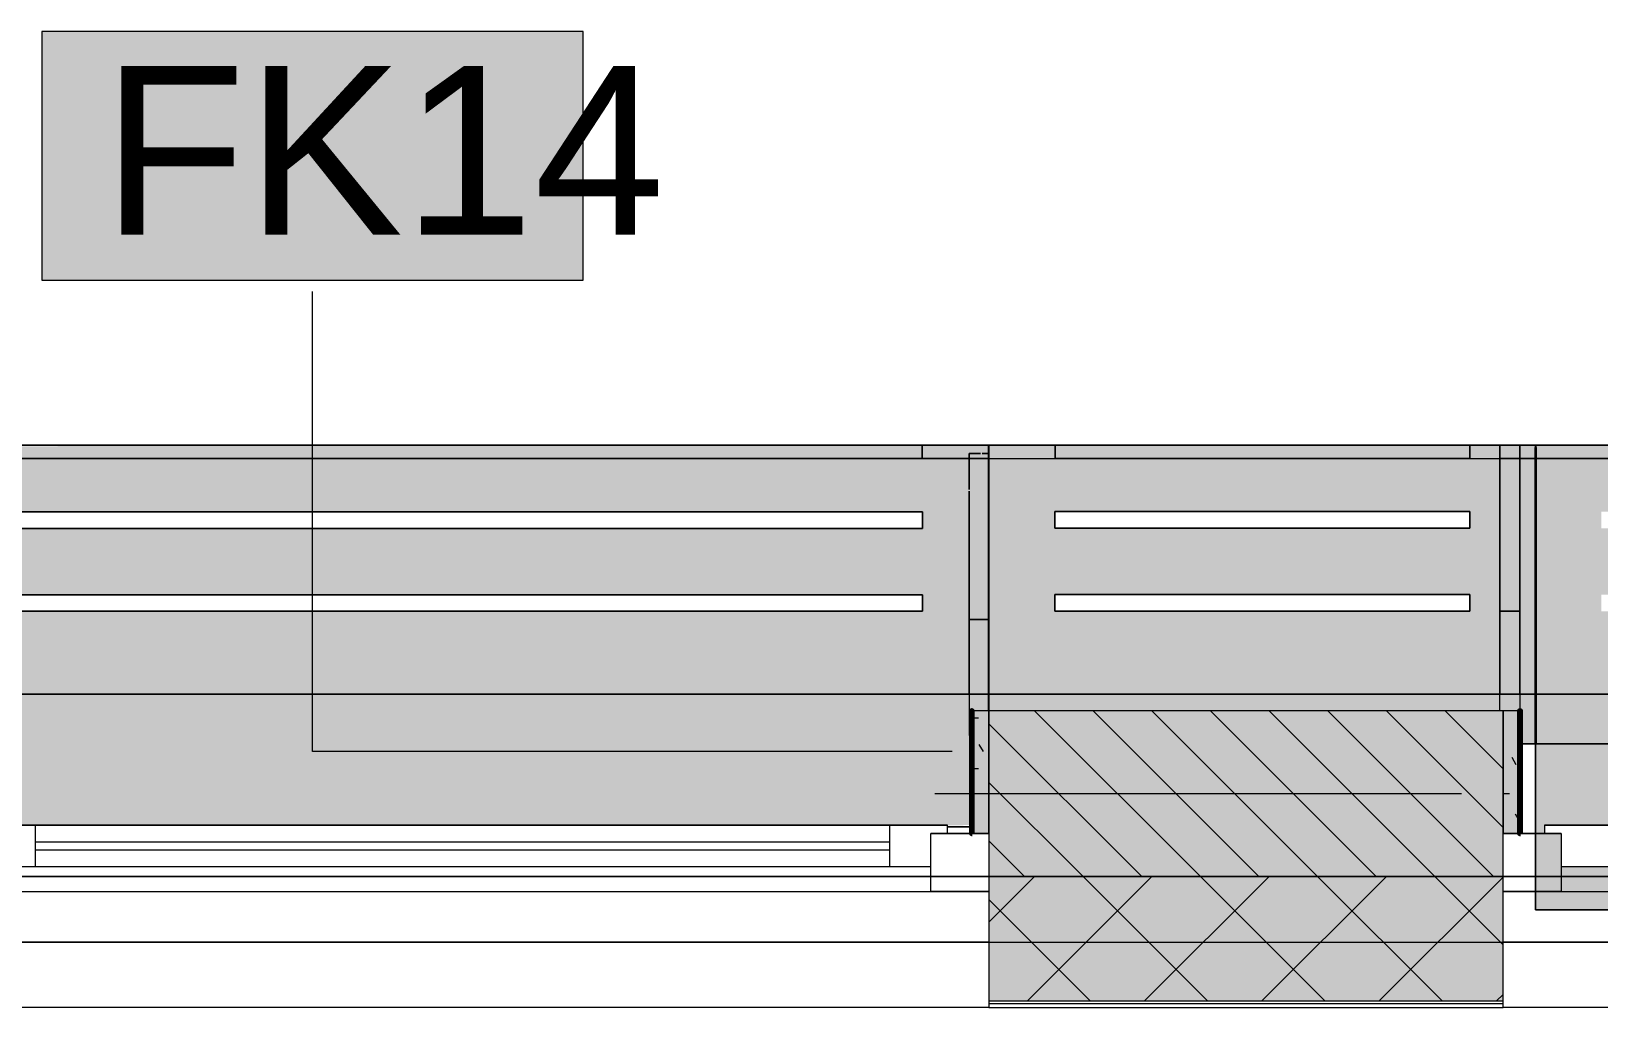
# Model space of a CAD drawing. Header units: millimetres. Extents: x -3817 to 677485, y -22715 to 103890.
# Drawn here: x 592171 to 594061, y 1619 to 2796 of the extents above; entities that cross this region are included whole.
import ezdxf

# ---------------------------------------------------------------- set-up
doc = ezdxf.new("R2010")
doc.units = ezdxf.units.MM
doc.layers.add('PDF _Геометрия', color=7, linetype='Continuous', true_color=0x1d1d1d)
doc.layers.add('PDF _Сплошная заливка', color=7, linetype='Continuous', true_color=0xffffff)
doc.layers.add('PDF _Текст', color=7, linetype='Continuous')
doc.styles.add('PDF GOST-Common', font='arial.ttf')

msp = doc.modelspace()

# ---------------------------------------------------------------- hatches: boundary and pattern name
at = {"layer": 'PDF _Сплошная заливка', "true_color": 0xeae6de, "transparency": 33554559}
h = msp.add_hatch(color=254, dxfattribs=at)
h.paths.add_polyline_path([(591246.5, 1996.9), (593325.2, 1996.9), (593325.2, 2296.9), (591246.5, 2295), (591245.5, 1996.9)], flags=0)
h.paths.add_polyline_path([(591325, 2096.8), (591325, 2116.8), (593245.4, 2116.8), (593245.4, 2096.8), (591951.7, 2096.8)], flags=0)
h.paths.add_polyline_path([(591325, 2196.8), (591325, 2216.8), (593245.4, 2216.8), (593245.4, 2196.8), (591951.7, 2196.8)], flags=0)
h = msp.add_hatch(color=254, dxfattribs=at)
h.paths.add_polyline_path([(593985.5, 1936.9), (593985.5, 2296.9), (593325.2, 2296.9), (593325.5, 1976.9), (593966.5, 1974.9), (593966.5, 1936.9)], flags=0)
h.paths.add_polyline_path([(593408.5, 2096.9), (593405.2, 2096.9), (593405.2, 2116.9), (593905.5, 2116.9), (593905.5, 2096.9)], flags=0)
h.paths.add_polyline_path([(593405.2, 2196.9), (593405.2, 2216.9), (593905.5, 2216.9), (593905.5, 2196.9), (593408.5, 2196.9)], flags=0)
h = msp.add_hatch(color=254, dxfattribs=at)
h.paths.add_polyline_path([(593984.2, 1936.9), (594824.5, 1936.9), (594825.5, 1976.9), (594864.5, 1976.9), (594864.5, 2296.9), (593984.2, 2296.9), (593984.2, 2241.5)], flags=0)
h.paths.add_polyline_path([(594136.8, 2096.8), (594064.2, 2096.8), (594064.2, 2116.8), (594784.7, 2116.8), (594784.7, 2096.8)], flags=0)
h.paths.add_polyline_path([(594136.8, 2196.8), (594064.2, 2196.8), (594064.2, 2216.8), (594784.7, 2216.8), (594784.7, 2196.8)], flags=0)
msp.add_hatch(color=254, dxfattribs=at).paths.add_polyline_path([(591246.5, 1836.9), (593304.5, 1838.9), (593305.5, 1976.9), (593325.2, 1976.9), (593325.2, 1996.9), (591245.5, 1996.9), (591246.5, 1838.9)])
at = {"layer": 'PDF _Сплошная заливка', "transparency": 33554559}
h = msp.add_hatch(color=256, dxfattribs=at)
h.paths.add_polyline_path([(617595.5, 1776.9), (617595.5, 1976.9), (617345.5, 1976.9), (617345.5, 1776.9), (617444.2, 1776.9)], flags=0)
h.paths.add_polyline_path([(616445.5, 1776.9), (616445.5, 1976.9), (615895.5, 1976.9), (615895.5, 1776.9), (615987.5, 1776.9)], flags=0)
h.paths.add_polyline_path([(613795.5, 1776.9), (613795.5, 1976.9), (613595.5, 1975.7), (613595.5, 1776.9)], flags=0)
h.paths.add_polyline_path([(609432.3, 1776.9), (609995.5, 1776.9), (609995.5, 1976.9), (609215.5, 1976.9), (609215.5, 1776.9)], flags=0)
h.paths.add_polyline_path([(607695.5, 1776.9), (607695.5, 1976.9), (606945.5, 1976.9), (606945.5, 1776.9), (607247.2, 1776.9)], flags=0)
h.paths.add_polyline_path([(604845.5, 1776.9), (604845.5, 1976.9), (604595.5, 1976.8), (604595.5, 1776.9)], flags=0)
h.paths.add_polyline_path([(603195.5, 1776.9), (603195.5, 1976.9), (602445.5, 1976.9), (602445.5, 1776.9), (602877.1, 1776.9)], flags=0)
h.paths.add_polyline_path([(600345.5, 1776.9), (600345.5, 1976.9), (600095.5, 1975.1), (600095.5, 1776.9)], flags=0)
h.paths.add_polyline_path([(596321.9, 1776.9), (596495.5, 1776.9), (596495.5, 1976.9), (595595.5, 1976.9), (595595.5, 1777.8), (595095.5, 1777.8), (595095.5, 1976.9), (594845.5, 1976.9), (594845.5, 1776.9), (595595.5, 1776.9)], flags=0)
h.paths.add_polyline_path([(593325.5, 1776.9), (593945.5, 1776.9), (593945.5, 1976.9), (593325.5, 1976.9)], flags=0)
at = {"layer": 'PDF _Сплошная заливка', "true_color": 0xeae6de, "transparency": 33554559}
h = msp.add_hatch(color=254, dxfattribs=at)
h.paths.add_polyline_path([(594015.5, 1736.9), (594845.5, 1736.9), (594845.5, 1828.9), (594824.5, 1828.9), (594824.5, 1936.9), (593984.5, 1936.9), (593984.5, 1736.9)], flags=0)
h.paths.add_polyline_path([(594015.5, 1788.9), (594015.5, 1828.9), (593995.5, 1828.9), (593995.5, 1838.9), (594795.5, 1838.9), (594795.5, 1828.9), (594775.5, 1828.9), (594775.5, 1788.9), (594136.8, 1788.9)], flags=0)
at = {"layer": 'PDF _Сплошная заливка', "transparency": 33554559}
h = msp.add_hatch(color=256, dxfattribs=at)
h.paths.add_polyline_path([(608704, 1626.9), (608812.6, 1626.9), (608812.6, 1776.9), (608475.5, 1776.9), (608475.5, 1626.9)], flags=0)
h.paths.add_polyline_path([(607695.5, 1626.9), (607695.5, 1776.9), (606945.5, 1776.9), (606945.5, 1626.9), (607247.2, 1626.9)], flags=0)
h.paths.add_polyline_path([(604095.5, 1626.9), (604845.5, 1626.9), (604845.5, 1776.9), (604095.5, 1776.9)], flags=0)
h.paths.add_polyline_path([(602877.1, 1626.9), (603195.5, 1626.9), (603195.5, 1776.9), (602445.5, 1776.9), (602445.5, 1626.9)], flags=0)
h.paths.add_polyline_path([(600345.5, 1626.9), (600345.5, 1776.9), (599595.5, 1776.9), (599595.5, 1626.9), (600095.5, 1626.9)], flags=0)
h.paths.add_polyline_path([(596321.9, 1626.9), (596495.5, 1626.9), (596495.5, 1776.9), (594845.5, 1776.9), (594845.5, 1626.9), (594865.2, 1626.9)], flags=0)
h.paths.add_polyline_path([(593408.5, 1626.9), (593945.5, 1626.9), (593945.5, 1776.9), (593325.5, 1776.9), (593325.5, 1626.9)], flags=0)
h.paths.add_polyline_path([(591223.4, 1626.9), (591225.5, 1626.9), (591223.4, 1776.9), (590928.1, 1776.9), (590928.1, 1626.9)], flags=0)

# ---------------------------------------------------------------- linework, layer by layer
at = {"layer": 'PDF _Геометрия', "color": 7, "lineweight": 9}
for points in [[(592836.4, 2796), (592183.3, 2796), (592183.3, 2496), (592836.4, 2496)], [(593325.5, 1776.9), (593945.5, 1776.9)]]:
    msp.add_lwpolyline(points, close=True, dxfattribs=at)
for points in [[(593281.2, 1927.8), (592509.9, 1927.8), (592509.9, 2482.2)], [(593325.5, 1697.9), (593945.5, 1697.9)], [(593325.5, 1626.9), (593945.5, 1626.9)], [(593325.5, 1623.9), (593945.5, 1623.9)]]:
    msp.add_lwpolyline(points, dxfattribs=at)
at = {"layer": 'PDF _Геометрия', "color": 8, "lineweight": 9, "true_color": 0x808080}
for points in [[(593325.2, 1976.9), (593325.2, 1996.9), (591245.5, 1996.9), (593325.2, 1996.9), (593325.2, 2296.9), (591246.5, 2296.9), (593325.2, 2296.9)], [(593325.5, 2296.9), (593941.6, 2296.9)], [(593965.6, 2296.9), (593941.6, 2296.9)], [(593965.6, 2296.9), (593941.6, 2296.9)], [(593984.5, 2296.9), (594838.3, 2296.9)], [(591325, 2196.8), (591325, 2216.8), (593245.4, 2216.8), (593245.4, 2196.8)], [(591325, 2196.8), (593245.4, 2196.8), (593245.4, 2216.8), (591325, 2216.8)], [(593405.2, 2196.9), (593405.2, 2216.9), (593905.5, 2216.9), (593905.5, 2196.9)], [(593405.2, 2196.9), (593905.5, 2196.9), (593905.5, 2216.9), (593405.2, 2216.9)], [(591325, 2096.8), (591325, 2116.8), (593245.4, 2116.8), (593245.4, 2096.8)], [(591325, 2096.8), (593245.4, 2096.8), (593245.4, 2116.8), (591325, 2116.8)], [(593405.2, 2096.9), (593405.2, 2116.9), (593905.5, 2116.9), (593905.5, 2096.9)], [(593405.2, 2096.9), (593905.5, 2096.9), (593905.5, 2116.9), (593405.2, 2116.9)], [(593304.5, 1836.9), (593275.5, 1836.9)]]:
    msp.add_lwpolyline(points, close=True, dxfattribs=at)
for points in [[(591246.5, 2296.9), (593325.2, 2296.9), (591246.5, 2296.9)], [(591325.2, 2296.9), (593244.9, 2296.9), (591325.2, 2296.9)], [(593966.5, 1936.9), (593985.5, 1936.9), (593985.5, 2296.9), (593325.2, 2296.9), (593985.5, 2296.9)], [(593405.5, 2296.9), (593905.5, 2296.9), (593405.5, 2296.9)], [(593965.6, 2296.9), (593985.5, 2296.9), (593965.6, 2296.9)], [(593984.2, 2296.9), (594864.5, 2296.9), (594864.5, 1976.9), (594864.5, 2296.9), (593984.2, 2296.9), (593984.2, 1936.9), (594824.5, 1936.9), (593984.5, 1936.9), (593984.5, 1736.9), (594845.5, 1736.9), (593984.5, 1736.9), (593984.5, 1936.9)]]:
    msp.add_lwpolyline(points, dxfattribs=at)
at = {"layer": 'PDF _Геометрия', "color": 253, "lineweight": 9, "true_color": 0xaba79f}
for points in [[(593301.6, 2280.9), (591267.6, 2280.9), (593301.6, 2280.9), (593301.6, 2243.5), (593301.6, 2286.9), (593315.3, 2286.9)], [(593317.3, 2286.9), (593325.2, 2286.9), (593325.2, 2296.9), (593325.2, 2241.5), (593325.2, 2296.9)], [(593325.6, 2280.9), (593941.6, 2280.9), (593941.6, 2242), (593941.6, 2296.9)], [(593325.6, 2286.9), (593325.6, 1976.9)], [(593965.6, 2296.9), (593965.6, 1976.9)], [(593984.2, 1939.7), (593984.2, 2294.1)], [(593985.5, 2280.9), (593985.5, 2294.1), (593985.5, 1939.7)], [(593301.6, 2280.9), (593301.6, 2243.5), (593301.6, 2280.9)], [(593325.6, 2086.9), (593325.6, 2280.9), (593325.6, 2086.9)], [(593325.6, 1996.9), (593325.6, 2280.9), (593941.6, 2280.9)], [(593941.6, 2242), (593941.6, 2280.9), (593941.6, 2242)], [(593965.6, 2096.9), (593965.6, 2280.9), (593965.6, 2096.9)], [(593965.6, 1996.9), (593965.6, 2280.9), (593984.2, 2280.9), (593965.6, 2280.9)], [(594838.3, 2280.9), (593985.5, 2280.9), (594838.3, 2280.9), (594838.3, 2096.9), (594838.3, 2280.9), (594838.3, 1996.9)], [(593941.6, 1976.9), (593941.6, 2241.5), (593941.6, 2096.9), (593941.6, 2241.5), (593941.6, 1996.9)], [(593301.6, 1996.9), (593301.6, 1946.9), (593304.5, 1946.9)], [(593984.2, 1936.9), (593966.5, 1936.9)], [(593984.2, 1937.3), (593984.2, 1939.4)], [(593985.5, 1939.4), (593985.5, 1936.9)]]:
    msp.add_lwpolyline(points, dxfattribs=at)
at = {"layer": 'PDF _Геометрия', "color": 254, "lineweight": 9, "true_color": 0xd5d3cf}
for points in [[(593244.9, 2296.9), (593244.9, 2280.9)], [(593905.5, 2296.9), (593905.5, 2280.9)], [(593325.2, 2086.9), (593301.6, 2086.9)], [(593965.6, 2096.9), (593941.6, 2096.9)]]:
    msp.add_lwpolyline(points, close=True, dxfattribs=at)
for points in [[(593309.3, 2280.9), (593301.6, 2280.9), (593301.6, 2286.9), (593315.3, 2286.9), (593301.6, 2286.9), (593315.3, 2286.9)], [(593301.6, 2280.9), (593301.6, 2286.9), (593301.6, 2280.9)], [(593325.2, 2286.9), (593325.2, 2280.9), (593312.5, 2280.9)], [(593325.5, 2286.9), (593325.5, 2280.9)], [(593325.6, 2280.9), (593325.6, 2286.9), (593325.6, 2280.9)], [(593325.6, 2280.9), (593325.6, 2286.9)], [(593405.5, 2296.9), (593405.5, 2280.9), (593405.5, 2296.9)], [(593965.6, 2296.9), (593965.6, 2280.9), (593941.6, 2280.9), (593941.6, 2296.9)], [(593941.6, 2280.9), (593941.6, 2296.9), (593941.6, 2280.9)], [(593965.6, 2280.9), (593965.6, 2296.9), (593965.6, 2280.9)], [(593985.5, 2280.9), (593985.5, 2294.1)]]:
    msp.add_lwpolyline(points, dxfattribs=at)
at = {"layer": 'PDF _Геометрия', "color": 9, "lineweight": 9, "true_color": 0xcbc7bf}
msp.add_lwpolyline([(593325.2, 2286.9), (593317.3, 2286.9)], close=True, dxfattribs=at)
for points in [[(593317.3, 2286.9), (593325.2, 2286.9)], [(593312.5, 2280.9), (593309.3, 2280.9)], [(591245.5, 1996.9), (593984.2, 1996.9), (593965.6, 1996.9)], [(593301.6, 1996.9), (591267.6, 1996.9)], [(593941.6, 1996.9), (593325.6, 1996.9)], [(594837.9, 1996.9), (593985.5, 1996.9), (594864.5, 1996.9), (594862.3, 1996.9)], [(594845.5, 1736.9), (594845.5, 1776.9), (593984.5, 1776.9), (594845.5, 1776.9)]]:
    msp.add_lwpolyline(points, dxfattribs=at)
at = {"layer": 'PDF _Геометрия', "color": 9, "lineweight": 9, "true_color": 0xc1bbaf}
for points in [[(593325.2, 2286.9), (593325.2, 2296.9)], [(593984.5, 2294.6), (593984.5, 2280.9)]]:
    msp.add_lwpolyline(points, dxfattribs=at)
at = {"layer": 'PDF _Геометрия', "color": 7, "lineweight": 9, "true_color": 0xefeeeb}
msp.add_lwpolyline([(593325.2, 2280.9), (593325.2, 2286.9)], dxfattribs=at)
at = {"layer": 'PDF _Геометрия', "color": 253, "lineweight": 9, "true_color": 0xaba79f}
for points in [[(593325.5, 2286.9), (593325.5, 2296.3)], [(593244.9, 2280.9), (591325.2, 2280.9)], [(593905.5, 2280.9), (593405.5, 2280.9)], [(593301.6, 2241.5), (593301.6, 2086.9), (593301.6, 2241.5), (593301.6, 1998.1)], [(593325.2, 1976.9), (593325.2, 1996.9), (591245.5, 1996.9), (593325.2, 1996.9)], [(594824.5, 1936.9), (593985.5, 1936.9)]]:
    msp.add_lwpolyline(points, close=True, dxfattribs=at)
at = {"layer": 'PDF _Геометрия', "color": 254, "lineweight": 9, "true_color": 0xeae9e7}
for points in [[(593325.5, 2280.9), (593325.5, 2286.9)], [(593301.6, 2280.9), (593309.3, 2280.9)], [(593312.5, 2280.9), (593325.2, 2280.9)], [(593941.6, 2280.9), (593965.6, 2280.9)]]:
    msp.add_lwpolyline(points, dxfattribs=at)
at = {"layer": 'PDF _Геометрия', "color": 254, "lineweight": 9, "true_color": 0xdfdfdf}
msp.add_lwpolyline([(593965.6, 2296.9), (593941.6, 2296.9)], dxfattribs=at)
at = {"layer": 'PDF _Геометрия', "color": 9, "lineweight": 9, "true_color": 0xbfbfbf}
msp.add_lwpolyline([(593941.6, 2296.9), (593965.6, 2296.9)], dxfattribs=at)
at = {"layer": 'PDF _Геометрия', "color": 254, "lineweight": 9, "true_color": 0xe0ddd7}
msp.add_lwpolyline([(593984.5, 2280.9), (593984.5, 2294.6)], dxfattribs=at)
at = {"layer": 'PDF _Геометрия', "color": 254, "lineweight": 9, "true_color": 0xe5e3df}
for points in [[(593309.3, 2280.9), (593312.5, 2280.9)], [(593325.2, 1996.9), (593301.6, 1996.9)], [(593965.6, 1996.9), (593941.6, 1996.9)]]:
    msp.add_lwpolyline(points, dxfattribs=at)
at = {"layer": 'PDF _Геометрия', "color": 9, "lineweight": 9, "true_color": 0xc1bbaf}
msp.add_lwpolyline([(593325.2, 2241.5), (593325.2, 1996.9)], close=True, dxfattribs=at)
at = {"layer": 'PDF _Геометрия', "color": 7, "lineweight": 70, "true_color": 0xffd2ff}
for points in [[(593305.5, 1828.9), (593305.5, 1976.9), (593304.5, 1976.9), (593304.5, 1828.9)], [(593966.5, 1828.9), (593966.5, 1976.9), (593965.5, 1976.9), (593965.5, 1828.9)]]:
    msp.add_lwpolyline(points, close=True, dxfattribs=at)
at = {"layer": 'PDF _Геометрия', "color": 9, "lineweight": 9, "true_color": 0xc0c0c0}
for points in [[(593325.5, 1828.9), (593325.5, 1976.9), (593305.5, 1976.9), (593305.5, 1828.9)], [(593945.5, 1776.9), (593945.5, 1976.9), (593325.5, 1976.9), (593325.5, 1776.9), (593325.5, 1618.9), (593945.5, 1618.9)], [(593965.5, 1828.9), (593965.5, 1976.9), (593945.5, 1976.9), (593945.5, 1828.9)], [(591225.5, 1618.9), (591225.5, 1776.9), (593325.5, 1776.9), (593325.5, 1618.9)]]:
    msp.add_lwpolyline(points, close=True, dxfattribs=at)
at = {"layer": 'PDF _Геометрия', "color": 253, "lineweight": 9, "true_color": 0x9b9b9b}
for points in [[(593305.5, 1968.3), (593313, 1968.3)], [(593318.8, 1927.6), (593313.7, 1936.3)], [(593961.5, 1911.6), (593956.5, 1920.3)], [(593305.5, 1907.3), (593313, 1907.3)], [(593307.6, 1886), (593305.5, 1889.7)], [(593945.5, 1876.9), (593953.1, 1876.9)], [(593965.5, 1843.8), (593960.6, 1852.2)]]:
    msp.add_lwpolyline(points, dxfattribs=at)
at = {"layer": 'PDF _Геометрия', "lineweight": 9}
for points in [[(593730.5, 1626.9), (593580.5, 1776.9), (593380.5, 1976.9)], [(593651.2, 1776.9), (593451.2, 1976.9)], [(593871.9, 1626.9), (593721.9, 1776.9), (593521.9, 1976.9)], [(593792.6, 1776.9), (593592.6, 1976.9)], [(593945.5, 1694.7), (593863.3, 1776.9), (593663.3, 1976.9)], [(593934.1, 1776.9), (593734.1, 1976.9)], [(593945.5, 1836.2), (593804.8, 1976.9)], [(593945.5, 1906.9), (593875.5, 1976.9)], [(593509.8, 1776.9), (593325.5, 1961.2)], [(593589.1, 1626.9), (593439.1, 1776.9), (593325.5, 1890.5)], [(593368.4, 1776.9), (593325.5, 1819.8)], [(593325.5, 1721.8), (593380.5, 1776.9)], [(593371.9, 1626.9), (593521.9, 1776.9)], [(593513.3, 1626.9), (593663.3, 1776.9)], [(593654.8, 1626.9), (593804.8, 1776.9)], [(593796.2, 1626.9), (593945.5, 1776.1)], [(593447.7, 1626.9), (593325.5, 1749.1)], [(593937.6, 1626.9), (593945.5, 1634.7)]]:
    msp.add_lwpolyline(points, dxfattribs=at)
at = {"layer": 'PDF _Геометрия', "color": 253, "lineweight": 9, "true_color": 0xaaaaaa}
for points in [[(593260.2, 1876.9), (593895.2, 1876.9)], [(592175.5, 1818.9), (593205.5, 1818.9)], [(593325.5, 1828.9), (593255.5, 1828.9)], [(593984.5, 1828.9), (593945.5, 1828.9)], [(593205.5, 1808.9), (592175.5, 1808.9)], [(591225.5, 1758.9), (593325.5, 1758.9)], [(593945.5, 1758.9), (593984.5, 1758.9)]]:
    msp.add_lwpolyline(points, dxfattribs=at)
at = {"layer": 'PDF _Геометрия', "color": 253, "lineweight": 13, "true_color": 0xaaaaaa}
for points in [[(593275.5, 1838.9), (592105.5, 1838.9), (592105.5, 1828.9), (592125.5, 1828.9), (592125.5, 1788.9), (593255.5, 1788.9), (593255.5, 1828.9), (593275.5, 1828.9)], [(594795.5, 1838.9), (593995.5, 1838.9), (593995.5, 1828.9), (594015.5, 1828.9), (594015.5, 1788.9), (594775.5, 1788.9), (594775.5, 1828.9), (594795.5, 1828.9)], [(593255.5, 1758.9), (593255.5, 1828.9), (593325.5, 1828.9), (593325.5, 1758.9)], [(593945.5, 1758.9), (593945.5, 1828.9), (594015.5, 1828.9), (594015.5, 1758.9)]]:
    msp.add_lwpolyline(points, close=True, dxfattribs=at)
for points in [[(592105.5, 1838.9), (593275.5, 1838.9)], [(592175.5, 1838.9), (592175.5, 1788.9)], [(593205.5, 1838.9), (593205.5, 1788.9)], [(593995.5, 1838.9), (594795.5, 1838.9)]]:
    msp.add_lwpolyline(points, dxfattribs=at)
at = {"layer": 'PDF _Геометрия', "color": 9, "lineweight": 9, "true_color": 0xc0c0c0}
for points in [[(593325.5, 1776.9), (591235.5, 1776.9), (591235.5, 1828.9)], [(594845.5, 1736.9), (594845.5, 1618.9), (593945.5, 1618.9), (593945.5, 1776.9), (593984.5, 1776.9), (593945.5, 1776.9)]]:
    msp.add_lwpolyline(points, dxfattribs=at)
at = {"layer": 'PDF _Геометрия', "color": 9, "lineweight": 9, "true_color": 0xc0bcb4}
for points in [[(594015.5, 1828.9), (593984.5, 1828.9)], [(593984.5, 1758.9), (594845.5, 1758.9)]]:
    msp.add_lwpolyline(points, dxfattribs=at)
at = {"layer": 'PDF _Геометрия', "color": 116, "lineweight": 13, "true_color": 0x008040}
msp.add_lwpolyline([(591235.5, 1697.9), (593325.5, 1697.9), (591225.5, 1697.9)], dxfattribs=at)
msp.add_lwpolyline([(594845.5, 1697.9), (593945.5, 1697.9)], close=True, dxfattribs=at)
at = {"layer": 'PDF _Сплошная заливка', "lineweight": 9, "transparency": 33554559}
msp.add_solid([(592836.4, 2796), (592183.3, 2796), (592836.4, 2496), (592183.3, 2496)], dxfattribs=at)
at = {"layer": 'PDF _Сплошная заливка', "lineweight": 35, "transparency": 33554559}
for points in [[(593325.5, 1828.9), (593325.5, 1976.9), (593305.5, 1828.9), (593305.5, 1976.9)], [(593965.5, 1828.9), (593965.5, 1976.9), (593945.5, 1828.9), (593945.5, 1976.9)]]:
    msp.add_solid(points, dxfattribs=at)

# ---------------------------------------------------------------- texts
at = {"layer": 'PDF _Текст', "insert": (592256.2, 2652.6), "char_height": 203.2, "attachment_point": 4, "style": 'PDF GOST-Common'}
msp.add_mtext('FK14', dxfattribs=at)

doc.saveas('drawing.dxf')
